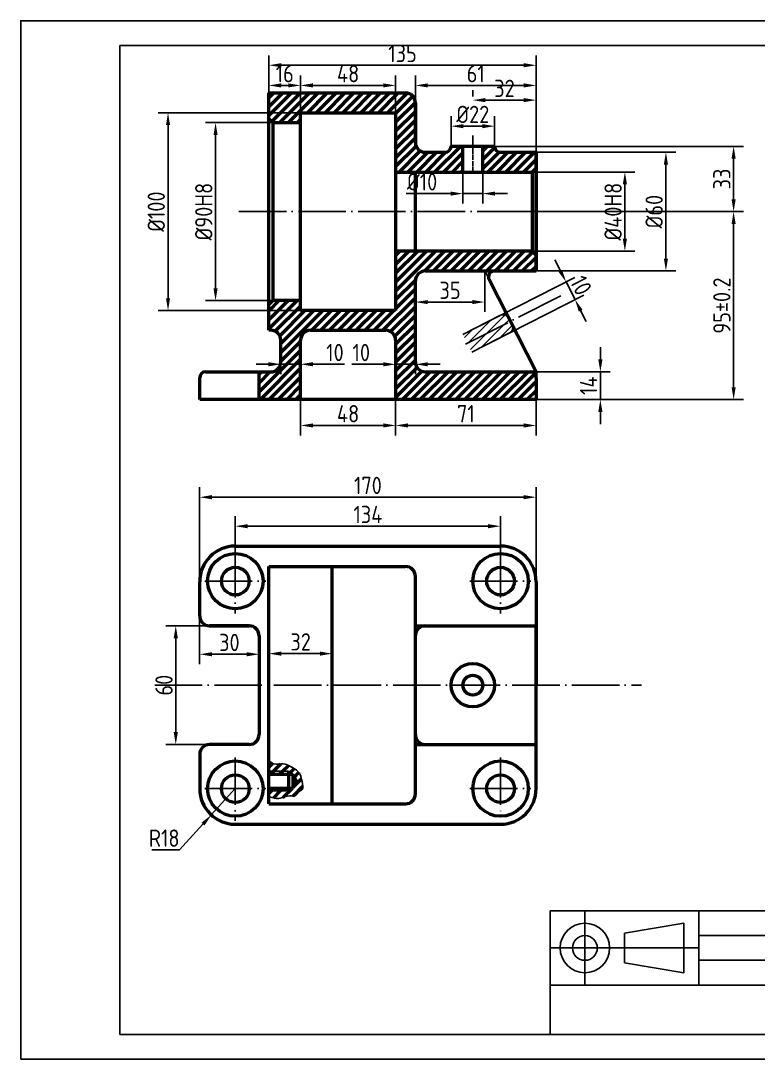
# Model space of a CAD drawing. Header units: millimetres. Extents: x 4130 to 4873, y 2611 to 3141.
# Drawn here: x 4130 to 4503, y 2611 to 3136 of the extents above; entities that cross this region are included whole.
import ezdxf

# ---------------------------------------------------------------- set-up
doc = ezdxf.new("R2010")
doc.units = ezdxf.units.MM
doc.linetypes.add('ACAD_ISO04W100', pattern=[30, 24, -3, 0, -3])
for name, color, linetype, lineweight in [('剖面线', 3, 'Continuous', 25), ('标注', 3, 'Continuous', 25), ('粗实线', 7, 'Continuous', 50), ('细实线', 3, 'Continuous', 25), ('细点画线', 1, 'ACAD_ISO04W100', 25)]:
    doc.layers.add(name, color=color, linetype=linetype, lineweight=lineweight)
doc.styles.add('CFST0', font='gbenor.shx', dxfattribs={"bigfont": 'gbcbig.shx'})
doc.dimstyles.new('新机械', dxfattribs={"dimscale": 2.5, "dimtxt": 3.5, "dimasz": 2.5, "dimexe": 2, "dimexo": 0, "dimtad": 1, "dimdsep": 46, "dimtxsty": 'CFST0', "dimcen": 2.5, "dimclrd": 256, "dimclre": 256, "dimclrt": 256, "dimadec": 0, "dimazin": 0, "dimtfac": 1, "dimtmove": 0, "dimatfit": 3, "dimfxl": 0, "dimlwd": -1, "dimlwe": -1, "dimarcsym": 0})
doc.dimstyles.new('新机械$4', dxfattribs={"dimscale": 2.5, "dimtxt": 3.5, "dimasz": 2.5, "dimexe": 2, "dimexo": 0, "dimtad": 1, "dimtoh": 1, "dimdsep": 46, "dimtxsty": 'CFST0', "dimcen": 2.5, "dimclrd": 256, "dimclre": 256, "dimclrt": 256, "dimadec": 0, "dimazin": 0, "dimtfac": 1, "dimtmove": 0, "dimatfit": 3, "dimfxl": 0, "dimlwd": -1, "dimlwe": -1, "dimarcsym": 0})
pattern_1 = [(45, (0, 70.3107), (-2.245064, 2.245064), [])]

# ---------------------------------------------------------------- blocks, each defined once
blk = doc.blocks.new('*D1')
at = {"layer": 'Defpoints', "color": 0, "transparency": 16777216}
for p in [(4353.5, 3059.53), (4363.5, 3059.53), (4363.5, 3048.64)]:
    blk.add_point(p, dxfattribs=at)
at = {"layer": '标注', "transparency": 16777216}
for p, q in [((4353.5, 3059.53), (4353.5, 3043.64)), ((4363.5, 3059.53), (4363.5, 3043.64)), ((4347.25, 3048.64), (4324.75, 3048.64)), ((4363.5, 3048.64), (4353.5, 3048.64)), ((4369.75, 3048.64), (4376, 3048.64))]:
    blk.add_line(p, q, dxfattribs=at)
for points in [[(4347.25, 3049.68), (4347.25, 3047.6), (4353.5, 3048.64)], [(4369.75, 3049.68), (4369.75, 3047.6), (4363.5, 3048.64)]]:
    blk.add_solid(points, dxfattribs=at)
at = {"layer": '标注', "transparency": 16777216, "insert": (4332.88, 3054.58), "char_height": 8.75, "attachment_point": 5, "style": 'CFST0'}
blk.add_mtext('%%C10', dxfattribs=at)
blk = doc.blocks.new('*D2')
at = {"layer": 'Defpoints', "color": 0, "transparency": 16777216}
for p in [(4369.5, 3082.74), (4347.5, 3072.53), (4369.5, 3072.53)]:
    blk.add_point(p, dxfattribs=at)
at = {"layer": '标注', "transparency": 16777216}
for p, q in [((4347.5, 3072.53), (4347.5, 3087.74)), ((4369.5, 3072.53), (4369.5, 3087.74)), ((4353.75, 3082.74), (4363.25, 3082.74))]:
    blk.add_line(p, q, dxfattribs=at)
for points in [[(4353.75, 3083.78), (4353.75, 3081.7), (4347.5, 3082.74)], [(4363.25, 3083.78), (4363.25, 3081.7), (4369.5, 3082.74)]]:
    blk.add_solid(points, dxfattribs=at)
at = {"layer": '标注', "transparency": 16777216, "insert": (4358.5, 3088.68), "char_height": 8.75, "attachment_point": 5, "style": 'CFST0'}
blk.add_mtext('%%C22', dxfattribs=at)
blk = doc.blocks.new('*D3')
at = {"layer": 'Defpoints', "color": 0, "transparency": 16777216}
for p in [(4358.5, 3095.91), (4358.5, 3069.53), (4390.5, 3069.53)]:
    blk.add_point(p, dxfattribs=at)
at = {"layer": '标注', "transparency": 16777216}
for p, q in [((4358.5, 3097.74), (4358.5, 3100.91)), ((4390.5, 3069.53), (4390.5, 3100.91)), ((4384.25, 3095.91), (4364.75, 3095.91)), ((4358.5, 3069.53), (4358.5, 3078.05))]:
    blk.add_line(p, q, dxfattribs=at)
for points in [[(4364.75, 3096.95), (4364.75, 3094.87), (4358.5, 3095.91)], [(4384.25, 3096.95), (4384.25, 3094.87), (4390.5, 3095.91)]]:
    blk.add_solid(points, dxfattribs=at)
at = {"layer": '标注', "transparency": 16777216, "insert": (4374.5, 3101.85), "char_height": 8.75, "attachment_point": 5, "style": 'CFST0'}
blk.add_mtext('32', dxfattribs=at)
blk = doc.blocks.new('*D4')
at = {"layer": 'Defpoints', "color": 0, "transparency": 16777216}
for p in [(4255.5, 3113.54), (4255.5, 3099.53), (4390.5, 3069.53)]:
    blk.add_point(p, dxfattribs=at)
at = {"layer": '标注', "transparency": 16777216}
for p, q in [((4255.5, 3099.53), (4255.5, 3118.54)), ((4390.5, 3069.53), (4390.5, 3118.54)), ((4384.25, 3113.54), (4261.75, 3113.54))]:
    blk.add_line(p, q, dxfattribs=at)
for points in [[(4261.75, 3114.58), (4261.75, 3112.5), (4255.5, 3113.54)], [(4384.25, 3114.58), (4384.25, 3112.5), (4390.5, 3113.54)]]:
    blk.add_solid(points, dxfattribs=at)
at = {"layer": '标注', "transparency": 16777216, "insert": (4323, 3119.48), "char_height": 8.75, "attachment_point": 5, "style": 'CFST0'}
blk.add_mtext('135', dxfattribs=at)
blk = doc.blocks.new('*D5')
at = {"layer": 'Defpoints', "color": 0, "transparency": 16777216}
for p in [(4329.5, 3103.34), (4329.5, 3074.53), (4390.5, 3069.53)]:
    blk.add_point(p, dxfattribs=at)
at = {"layer": '标注', "transparency": 16777216}
for p, q in [((4329.5, 3074.53), (4329.5, 3108.34)), ((4390.5, 3069.53), (4390.5, 3108.34)), ((4384.25, 3103.34), (4335.75, 3103.34))]:
    blk.add_line(p, q, dxfattribs=at)
for points in [[(4335.75, 3104.38), (4335.75, 3102.3), (4329.5, 3103.34)], [(4384.25, 3104.38), (4384.25, 3102.3), (4390.5, 3103.34)]]:
    blk.add_solid(points, dxfattribs=at)
at = {"layer": '标注', "transparency": 16777216, "insert": (4360, 3109.28), "char_height": 8.75, "attachment_point": 5, "style": 'CFST0'}
blk.add_mtext('61', dxfattribs=at)
blk = doc.blocks.new('*D6')
at = {"layer": 'Defpoints', "color": 0, "transparency": 16777216}
for p in [(4271.5, 3103.34), (4271.5, 3089.53), (4319.5, 3089.53)]:
    blk.add_point(p, dxfattribs=at)
at = {"layer": '标注', "transparency": 16777216}
for p, q in [((4271.5, 3089.53), (4271.5, 3108.34)), ((4319.5, 3089.53), (4319.5, 3108.34)), ((4313.25, 3103.34), (4277.75, 3103.34))]:
    blk.add_line(p, q, dxfattribs=at)
for points in [[(4277.75, 3104.38), (4277.75, 3102.3), (4271.5, 3103.34)], [(4313.25, 3104.38), (4313.25, 3102.3), (4319.5, 3103.34)]]:
    blk.add_solid(points, dxfattribs=at)
at = {"layer": '标注', "transparency": 16777216, "insert": (4295.5, 3109.28), "char_height": 8.75, "attachment_point": 5, "style": 'CFST0'}
blk.add_mtext('48', dxfattribs=at)
blk = doc.blocks.new('*D7')
at = {"layer": 'Defpoints', "color": 0, "transparency": 16777216}
for p in [(4255.5, 3103.34), (4255.5, 3089.53), (4271.5, 3089.53)]:
    blk.add_point(p, dxfattribs=at)
at = {"layer": '标注', "transparency": 16777216}
for p, q in [((4255.5, 3089.53), (4255.5, 3108.34)), ((4271.5, 3089.53), (4271.5, 3108.34)), ((4265.25, 3103.34), (4261.75, 3103.34))]:
    blk.add_line(p, q, dxfattribs=at)
for points in [[(4261.75, 3104.38), (4261.75, 3102.3), (4255.5, 3103.34)], [(4265.25, 3104.38), (4265.25, 3102.3), (4271.5, 3103.34)]]:
    blk.add_solid(points, dxfattribs=at)
at = {"layer": '标注', "transparency": 16777216, "insert": (4263.5, 3109.28), "char_height": 8.75, "attachment_point": 5, "style": 'CFST0'}
blk.add_mtext('16', dxfattribs=at)
blk = doc.blocks.new('*D8')
at = {"layer": 'Defpoints', "color": 0, "transparency": 16777216}
for p in [(4364.5, 3009.53), (4329.5, 3000.51), (4364.5, 2993.81)]:
    blk.add_point(p, dxfattribs=at)
at = {"layer": '标注', "transparency": 16777216}
for p, q in [((4364.5, 3009.53), (4364.5, 2988.81)), ((4329.5, 3000.51), (4329.5, 2988.81)), ((4335.75, 2993.81), (4358.25, 2993.81))]:
    blk.add_line(p, q, dxfattribs=at)
for points in [[(4335.75, 2994.85), (4335.75, 2992.77), (4329.5, 2993.81)], [(4358.25, 2994.85), (4358.25, 2992.77), (4364.5, 2993.81)]]:
    blk.add_solid(points, dxfattribs=at)
at = {"layer": '标注', "transparency": 16777216, "insert": (4347, 2999.75), "char_height": 8.75, "attachment_point": 5, "style": 'CFST0'}
blk.add_mtext('35', dxfattribs=at)
blk = doc.blocks.new('*D9')
at = {"layer": 'Defpoints', "color": 0, "transparency": 16777216}
for p in [(4271.5, 2944.53), (4319.5, 2944.53), (4319.5, 2931.43)]:
    blk.add_point(p, dxfattribs=at)
at = {"layer": '标注', "transparency": 16777216}
for p, q in [((4271.5, 2944.53), (4271.5, 2926.43)), ((4319.5, 2944.53), (4319.5, 2926.43)), ((4277.75, 2931.43), (4313.25, 2931.43))]:
    blk.add_line(p, q, dxfattribs=at)
for points in [[(4277.75, 2932.47), (4277.75, 2930.39), (4271.5, 2931.43)], [(4313.25, 2932.47), (4313.25, 2930.39), (4319.5, 2931.43)]]:
    blk.add_solid(points, dxfattribs=at)
at = {"layer": '标注', "transparency": 16777216, "insert": (4295.5, 2937.37), "char_height": 8.75, "attachment_point": 5, "style": 'CFST0'}
blk.add_mtext('48', dxfattribs=at)
blk = doc.blocks.new('*D10')
at = {"layer": 'Defpoints', "color": 0, "transparency": 16777216}
for p in [(4319.5, 2944.53), (4390.5, 2944.53), (4390.5, 2931.43)]:
    blk.add_point(p, dxfattribs=at)
at = {"layer": '标注', "transparency": 16777216}
for p, q in [((4319.5, 2944.53), (4319.5, 2926.43)), ((4390.5, 2944.53), (4390.5, 2926.43)), ((4325.75, 2931.43), (4384.25, 2931.43))]:
    blk.add_line(p, q, dxfattribs=at)
for points in [[(4325.75, 2932.47), (4325.75, 2930.39), (4319.5, 2931.43)], [(4384.25, 2932.47), (4384.25, 2930.39), (4390.5, 2931.43)]]:
    blk.add_solid(points, dxfattribs=at)
at = {"layer": '标注', "transparency": 16777216, "insert": (4355, 2937.37), "char_height": 8.75, "attachment_point": 5, "style": 'CFST0'}
blk.add_mtext('71', dxfattribs=at)
blk = doc.blocks.new('*D11')
at = {"layer": 'Defpoints', "color": 0, "transparency": 16777216}
for p in [(4390.5, 2895.16), (4220.5, 2843.79), (4390.5, 2843.79)]:
    blk.add_point(p, dxfattribs=at)
at = {"layer": '标注', "transparency": 16777216}
for p, q in [((4220.5, 2843.79), (4220.5, 2900.16)), ((4390.5, 2843.79), (4390.5, 2900.16)), ((4226.75, 2895.16), (4384.25, 2895.16))]:
    blk.add_line(p, q, dxfattribs=at)
for points in [[(4226.75, 2896.21), (4226.75, 2894.12), (4220.5, 2895.16)], [(4384.25, 2896.21), (4384.25, 2894.12), (4390.5, 2895.16)]]:
    blk.add_solid(points, dxfattribs=at)
at = {"layer": '标注', "transparency": 16777216, "insert": (4305.5, 2901.1), "char_height": 8.75, "attachment_point": 5, "style": 'CFST0'}
blk.add_mtext('170', dxfattribs=at)
blk = doc.blocks.new('*D12')
at = {"layer": 'Defpoints', "color": 0, "transparency": 16777216}
for p in [(4372.5, 2880.5), (4238.5, 2852.73), (4372.5, 2852.73)]:
    blk.add_point(p, dxfattribs=at)
at = {"layer": '标注', "transparency": 16777216}
for p, q in [((4238.5, 2852.73), (4238.5, 2885.5)), ((4372.5, 2852.73), (4372.5, 2885.5)), ((4244.75, 2880.5), (4366.25, 2880.5))]:
    blk.add_line(p, q, dxfattribs=at)
for points in [[(4244.75, 2881.54), (4244.75, 2879.45), (4238.5, 2880.5)], [(4366.25, 2881.54), (4366.25, 2879.45), (4372.5, 2880.5)]]:
    blk.add_solid(points, dxfattribs=at)
at = {"layer": '标注', "transparency": 16777216, "insert": (4305.5, 2886.43), "char_height": 8.75, "attachment_point": 5, "style": 'CFST0'}
blk.add_mtext('134', dxfattribs=at)
blk = doc.blocks.new('*D13')
at = {"layer": 'Defpoints', "color": 0, "transparency": 16777216}
for p in [(4287.5, 2816.07), (4255.5, 2800.13), (4287.5, 2800.13)]:
    blk.add_point(p, dxfattribs=at)
at = {"layer": '标注', "transparency": 16777216}
for p, q in [((4255.5, 2800.13), (4255.5, 2821.07)), ((4287.5, 2800.13), (4287.5, 2821.07)), ((4261.75, 2816.07), (4281.25, 2816.07))]:
    blk.add_line(p, q, dxfattribs=at)
for points in [[(4261.75, 2817.12), (4261.75, 2815.03), (4255.5, 2816.07)], [(4281.25, 2817.12), (4281.25, 2815.03), (4287.5, 2816.07)]]:
    blk.add_solid(points, dxfattribs=at)
at = {"layer": '标注', "transparency": 16777216, "insert": (4271.5, 2822.01), "char_height": 8.75, "attachment_point": 5, "style": 'CFST0'}
blk.add_mtext('32', dxfattribs=at)
blk = doc.blocks.new('*D14')
at = {"layer": 'Defpoints', "color": 0, "transparency": 16777216}
for p in [(4220.5, 2835.13), (4250.5, 2817.81), (4250.5, 2815.76)]:
    blk.add_point(p, dxfattribs=at)
at = {"layer": '标注', "transparency": 16777216}
for p, q in [((4220.5, 2835.13), (4220.5, 2810.76)), ((4226.75, 2815.76), (4244.25, 2815.76)), ((4250.5, 2817.81), (4250.5, 2810.76))]:
    blk.add_line(p, q, dxfattribs=at)
for points in [[(4226.75, 2816.81), (4226.75, 2814.72), (4220.5, 2815.76)], [(4244.25, 2816.81), (4244.25, 2814.72), (4250.5, 2815.76)]]:
    blk.add_solid(points, dxfattribs=at)
at = {"layer": '标注', "transparency": 16777216, "insert": (4235.5, 2821.7), "char_height": 8.75, "attachment_point": 5, "style": 'CFST0'}
blk.add_mtext('30', dxfattribs=at)
blk = doc.blocks.new('*D15')
at = {"layer": 'Defpoints', "color": 0, "transparency": 16777216}
for p in [(4387.5, 2958.53), (4379.42, 2944.53), (4422.95, 2944.53)]:
    blk.add_point(p, dxfattribs=at)
at = {"layer": '标注', "transparency": 16777216}
for p, q in [((4422.95, 2964.78), (4422.95, 2971.03)), ((4387.5, 2958.53), (4427.95, 2958.53)), ((4422.95, 2958.53), (4422.95, 2944.53)), ((4379.42, 2944.53), (4427.95, 2944.53)), ((4422.95, 2938.28), (4422.95, 2932.03))]:
    blk.add_line(p, q, dxfattribs=at)
for points in [[(4421.91, 2964.78), (4424, 2964.78), (4422.95, 2958.53)], [(4421.91, 2938.28), (4424, 2938.28), (4422.95, 2944.53)]]:
    blk.add_solid(points, dxfattribs=at)
at = {"layer": '标注', "transparency": 16777216, "insert": (4417.02, 2951.53), "char_height": 8.75, "attachment_point": 5, "rotation": 90, "style": 'CFST0'}
blk.add_mtext('14', dxfattribs=at)
blk = doc.blocks.new('*D16')
at = {"layer": 'Defpoints', "color": 0, "transparency": 16777216}
for p in [(4235.5, 2830.13), (4208.43, 2770.13), (4235.5, 2770.13)]:
    blk.add_point(p, dxfattribs=at)
at = {"layer": '标注', "transparency": 16777216}
for p, q in [((4235.5, 2830.13), (4203.43, 2830.13)), ((4208.43, 2823.88), (4208.43, 2776.38)), ((4235.5, 2770.13), (4203.43, 2770.13))]:
    blk.add_line(p, q, dxfattribs=at)
for points in [[(4207.39, 2823.88), (4209.48, 2823.88), (4208.43, 2830.13)], [(4207.39, 2776.38), (4209.48, 2776.38), (4208.43, 2770.13)]]:
    blk.add_solid(points, dxfattribs=at)
at = {"layer": '标注', "transparency": 16777216, "insert": (4202.5, 2800.13), "char_height": 8.75, "attachment_point": 5, "rotation": 90, "style": 'CFST0'}
blk.add_mtext('60', dxfattribs=at)
blk = doc.blocks.new('*D17')
at = {"layer": 'Defpoints', "color": 0, "transparency": 16777216}
for p in [(4319.5, 3089.53), (4204.52, 2989.53), (4319.5, 2989.53)]:
    blk.add_point(p, dxfattribs=at)
at = {"layer": '标注', "transparency": 16777216}
for p, q in [((4319.5, 3089.53), (4199.52, 3089.53)), ((4204.52, 3083.28), (4204.52, 2995.78)), ((4319.5, 2989.53), (4199.52, 2989.53))]:
    blk.add_line(p, q, dxfattribs=at)
for points in [[(4203.48, 3083.28), (4205.56, 3083.28), (4204.52, 3089.53)], [(4203.48, 2995.78), (4205.56, 2995.78), (4204.52, 2989.53)]]:
    blk.add_solid(points, dxfattribs=at)
at = {"layer": '标注', "transparency": 16777216, "insert": (4198.58, 3039.53), "char_height": 8.75, "attachment_point": 5, "rotation": 90, "style": 'CFST0'}
blk.add_mtext('%%C100', dxfattribs=at)
blk = doc.blocks.new('*D18')
at = {"layer": 'Defpoints', "color": 0, "transparency": 16777216}
for p in [(4261.5, 2963.53), (4271.5, 2963.53), (4271.5, 2962.37)]:
    blk.add_point(p, dxfattribs=at)
at = {"layer": '标注', "transparency": 16777216}
for p, q in [((4255.25, 2962.37), (4249, 2962.37)), ((4261.5, 2963.53), (4261.5, 2957.37)), ((4261.5, 2962.37), (4271.5, 2962.37)), ((4271.5, 2963.53), (4271.5, 2957.37)), ((4277.75, 2962.37), (4293.7, 2962.37))]:
    blk.add_line(p, q, dxfattribs=at)
for points in [[(4255.25, 2963.42), (4255.25, 2961.33), (4261.5, 2962.37)], [(4277.75, 2963.42), (4277.75, 2961.33), (4271.5, 2962.37)]]:
    blk.add_solid(points, dxfattribs=at)
at = {"layer": '标注', "transparency": 16777216, "insert": (4288.85, 2968.31), "char_height": 8.75, "attachment_point": 5, "style": 'CFST0'}
blk.add_mtext('10', dxfattribs=at)
blk = doc.blocks.new('*D19')
at = {"layer": 'Defpoints', "color": 0, "transparency": 16777216}
for p in [(4319.5, 2963.53), (4319.5, 2962.34), (4329.5, 2963.53)]:
    blk.add_point(p, dxfattribs=at)
at = {"layer": '标注', "transparency": 16777216}
for p, q in [((4313.25, 2962.34), (4297.31, 2962.34)), ((4319.5, 2963.53), (4319.5, 2957.34)), ((4329.5, 2962.34), (4319.5, 2962.34)), ((4329.5, 2963.53), (4329.5, 2957.34)), ((4335.75, 2962.34), (4342, 2962.34))]:
    blk.add_line(p, q, dxfattribs=at)
for points in [[(4313.25, 2963.38), (4313.25, 2961.3), (4319.5, 2962.34)], [(4335.75, 2963.38), (4335.75, 2961.3), (4329.5, 2962.34)]]:
    blk.add_solid(points, dxfattribs=at)
at = {"layer": '标注', "transparency": 16777216, "insert": (4302.16, 2968.28), "char_height": 8.75, "attachment_point": 5, "style": 'CFST0'}
blk.add_mtext('10', dxfattribs=at)
blk = doc.blocks.new('*D20')
at = {"layer": 'Defpoints', "color": 0, "transparency": 16777216}
for p in [(4257.5, 3084.53), (4228.52, 2994.53), (4257.5, 2994.53)]:
    blk.add_point(p, dxfattribs=at)
at = {"layer": '标注', "transparency": 16777216}
for p, q in [((4257.5, 3084.53), (4223.52, 3084.53)), ((4228.52, 3078.28), (4228.52, 3000.78)), ((4257.5, 2994.53), (4223.52, 2994.53))]:
    blk.add_line(p, q, dxfattribs=at)
for points in [[(4227.48, 3078.28), (4229.56, 3078.28), (4228.52, 3084.53)], [(4227.48, 3000.78), (4229.56, 3000.78), (4228.52, 2994.53)]]:
    blk.add_solid(points, dxfattribs=at)
at = {"layer": '标注', "transparency": 16777216, "insert": (4222.58, 3039.53), "char_height": 8.75, "attachment_point": 5, "rotation": 90, "style": 'CFST0'}
blk.add_mtext('%%C90H8', dxfattribs=at)
blk = doc.blocks.new('*D21')
at = {"layer": 'Defpoints', "color": 0, "transparency": 16777216}
for p in [(4388.5, 3059.53), (4388.5, 3019.53), (4435.33, 3019.53)]:
    blk.add_point(p, dxfattribs=at)
at = {"layer": '标注', "transparency": 16777216}
for p, q in [((4388.5, 3059.53), (4440.33, 3059.53)), ((4435.33, 3053.28), (4435.33, 3025.78)), ((4388.5, 3019.53), (4440.33, 3019.53))]:
    blk.add_line(p, q, dxfattribs=at)
for points in [[(4434.29, 3053.28), (4436.37, 3053.28), (4435.33, 3059.53)], [(4434.29, 3025.78), (4436.37, 3025.78), (4435.33, 3019.53)]]:
    blk.add_solid(points, dxfattribs=at)
at = {"layer": '标注', "transparency": 16777216, "insert": (4429.39, 3039.53), "char_height": 8.75, "attachment_point": 5, "rotation": 90, "style": 'CFST0'}
blk.add_mtext('%%C40H8', dxfattribs=at)
blk = doc.blocks.new('*D22')
at = {"layer": 'Defpoints', "color": 0, "transparency": 16777216}
for p in [(4377.7, 3069.53), (4456.06, 3069.53), (4362.5, 3009.53)]:
    blk.add_point(p, dxfattribs=at)
at = {"layer": '标注', "transparency": 16777216}
for p, q in [((4377.7, 3069.53), (4461.06, 3069.53)), ((4456.06, 3015.78), (4456.06, 3063.28)), ((4362.5, 3009.53), (4461.06, 3009.53))]:
    blk.add_line(p, q, dxfattribs=at)
for points in [[(4455.02, 3063.28), (4457.1, 3063.28), (4456.06, 3069.53)], [(4455.02, 3015.78), (4457.1, 3015.78), (4456.06, 3009.53)]]:
    blk.add_solid(points, dxfattribs=at)
at = {"layer": '标注', "transparency": 16777216, "insert": (4450.12, 3039.53), "char_height": 8.75, "attachment_point": 5, "rotation": 90, "style": 'CFST0'}
blk.add_mtext('%%C60', dxfattribs=at)
blk = doc.blocks.new('*D23')
at = {"layer": 'Defpoints', "color": 0, "transparency": 16777216}
for p in [(4363.5, 3072.53), (4363.5, 3039.53), (4490.27, 3039.53)]:
    blk.add_point(p, dxfattribs=at)
at = {"layer": '标注', "transparency": 16777216}
for p, q in [((4363.5, 3072.53), (4495.27, 3072.53)), ((4490.27, 3066.28), (4490.27, 3045.78)), ((4363.5, 3039.53), (4441.06, 3039.53)), ((4460.75, 3039.53), (4495.27, 3039.53))]:
    blk.add_line(p, q, dxfattribs=at)
for points in [[(4489.23, 3066.28), (4491.31, 3066.28), (4490.27, 3072.53)], [(4489.23, 3045.78), (4491.31, 3045.78), (4490.27, 3039.53)]]:
    blk.add_solid(points, dxfattribs=at)
at = {"layer": '标注', "transparency": 16777216, "insert": (4484.33, 3056.03), "char_height": 8.75, "attachment_point": 5, "rotation": 90, "style": 'CFST0'}
blk.add_mtext('33', dxfattribs=at)
blk = doc.blocks.new('*D24')
at = {"layer": 'Defpoints', "color": 0, "transparency": 16777216}
for p in [(4363.5, 3039.53), (4390.5, 2944.53), (4490.27, 2944.53)]:
    blk.add_point(p, dxfattribs=at)
at = {"layer": '标注', "transparency": 16777216}
for p, q in [((4363.5, 3039.53), (4495.27, 3039.53)), ((4490.27, 3033.28), (4490.27, 2950.78)), ((4390.5, 2944.53), (4495.27, 2944.53))]:
    blk.add_line(p, q, dxfattribs=at)
for points in [[(4489.23, 3033.28), (4491.31, 3033.28), (4490.27, 3039.53)], [(4489.23, 2950.78), (4491.31, 2950.78), (4490.27, 2944.53)]]:
    blk.add_solid(points, dxfattribs=at)
at = {"layer": '标注', "transparency": 16777216, "insert": (4484.33, 2992.03), "char_height": 8.75, "attachment_point": 5, "rotation": 90, "style": 'CFST0'}
blk.add_mtext('95%%P0.2', dxfattribs=at)
blk = doc.blocks.new('*D27')
at = {"layer": 'Defpoints', "color": 0, "transparency": 16777216}
for p in [(4410.14, 2995.05), (4363.04, 2982.27), (4367.58, 2973.36)]:
    blk.add_point(p, dxfattribs=at)
at = {"layer": '标注', "transparency": 16777216}
for p, q in [((4402.76, 3009.53), (4399.92, 3015.1)), ((4363.04, 2982.27), (4410.05, 3006.23)), ((4405.6, 3003.96), (4410.14, 2995.05)), ((4367.58, 2973.36), (4414.59, 2997.32)), ((4412.98, 2989.49), (4415.82, 2983.92))]:
    blk.add_line(p, q, dxfattribs=at)
for points in [[(4403.69, 3010), (4401.83, 3009.06), (4405.6, 3003.96)], [(4413.91, 2989.96), (4412.05, 2989.01), (4410.14, 2995.05)]]:
    blk.add_solid(points, dxfattribs=at)
at = {"layer": '标注', "transparency": 16777216, "insert": (4413.16, 3002.21), "char_height": 8.75, "attachment_point": 5, "rotation": 297.0127, "style": 'CFST0'}
blk.add_mtext('10', dxfattribs=at)
blk = doc.blocks.new('*D29')
at = {"layer": 'Defpoints', "color": 0, "transparency": 16777216}
for p in [(4238.5, 2747.82), (4226.39, 2734.51)]:
    blk.add_point(p, dxfattribs=at)
at = {"layer": '标注', "transparency": 16777216}
for p, q in [((4238.5, 2747.82), (4226.39, 2734.51)), ((4210.33, 2716.86), (4222.18, 2729.89)), ((4196.37, 2716.86), (4210.33, 2716.86))]:
    blk.add_line(p, q, dxfattribs=at)
blk.add_solid([(4221.41, 2730.59), (4222.95, 2729.19), (4226.39, 2734.51)], dxfattribs=at)
at = {"layer": '标注', "transparency": 16777216, "insert": (4202.57, 2722.8), "char_height": 8.75, "attachment_point": 5, "style": 'CFST0'}
blk.add_mtext('R18', dxfattribs=at)

msp = doc.modelspace()

# ---------------------------------------------------------------- hatches: boundary and pattern name
at = {"layer": '剖面线', "lineweight": 50}
h = msp.add_hatch(dxfattribs=at)
h.set_pattern_fill('LINE', color=256, angle=45)
h.paths.add_polyline_path([(4255.504, 3099.528), (4255.504, 3086.528), (4257.504, 3084.528), (4271.504, 3084.528), (4271.504, 3089.528), (4319.504, 3089.528), (4319.504, 3059.528), (4353.504, 3059.528), (4353.504, 3072.528), (4347.504, 3072.528, -0.4142136), (4344.504, 3069.528), (4334.504, 3069.528, -0.4142136), (4329.504, 3074.528), (4329.504, 3094.528, 0.4142136), (4324.504, 3099.528)])
h = msp.add_hatch(dxfattribs=at)
h.set_pattern_fill('LINE', color=256, angle=45)
h.paths.add_polyline_path([(4390.504, 3069.528), (4372.504, 3069.528, -0.4142136), (4369.504, 3072.528), (4363.504, 3072.528), (4363.504, 3059.528), (4388.504, 3059.528), (4390.504, 3061.528)])
h = msp.add_hatch(dxfattribs=at)
h.set_pattern_fill('LINE', color=256, angle=45)
h.paths.add_polyline_path([(4390.504, 3017.528), (4388.504, 3019.528), (4319.504, 3019.528), (4319.504, 2989.528), (4271.504, 2989.528), (4271.504, 2994.528), (4257.504, 2994.528), (4255.504, 2992.528), (4255.504, 2979.528), (4256.504, 2979.528, -0.4142136), (4261.504, 2974.528), (4261.504, 2963.528, -0.4142136), (4256.504, 2958.528), (4255.504, 2958.528), (4250.504, 2958.528), (4250.504, 2944.528), (4271.504, 2944.528), (4271.504, 2974.528, -0.4142136), (4276.504, 2979.528), (4314.504, 2979.528, -0.4142136), (4319.504, 2974.528), (4319.504, 2944.528), (4390.504, 2944.528), (4390.504, 2955.528, 0.4142136), (4387.504, 2958.528), (4334.504, 2958.528, -0.4142136), (4329.504, 2963.528), (4329.504, 3004.528, -0.4142136), (4334.504, 3009.528), (4390.504, 3009.528)])
at = {"layer": '剖面线'}
h = msp.add_hatch(dxfattribs=at)
h.set_pattern_fill('LINE', color=256, angle=45)
h.paths.add_polyline_path([(4377.504, 2984.028), (4376.589, 2985.822, 0.4129152), (4372.56, 2987.12), (4353.515, 2977.411), (4355.786, 2972.956)])
h = msp.add_hatch(dxfattribs=at)
h.set_pattern_fill('LINE', color=256, angle=45)
h.paths.add_polyline_path([(4377.102, 2978.211, 0.4156278), (4378.406, 2982.26), (4377.504, 2984.028), (4355.786, 2972.956), (4358.057, 2968.502)])
at = {"layer": '剖面线', "lineweight": 50}
h = msp.add_hatch(dxfattribs=at)
h.set_pattern_fill('LINE', color=256, angle=45)
h.set_pattern_definition(pattern_1)
edge = h.paths.add_edge_path()
edge.add_line((4265.442, 2756.633), (4265.442, 2755.133))
edge.add_line((4265.442, 2755.133), (4267.504, 2755.133))
edge.add_line((4267.504, 2755.133), (4269.525, 2751.633))
edge.add_line((4269.525, 2751.633), (4267.504, 2748.133))
edge.add_line((4267.504, 2748.133), (4265.442, 2748.133))
edge.add_line((4265.442, 2748.133), (4265.442, 2746.633))
edge.add_line((4265.442, 2746.633), (4255.504, 2746.633))
edge.add_line((4255.504, 2746.633), (4255.504, 2743.723))
edge.add_spline(control_points=[(4255.504, 2743.723), (4256.45, 2743.423), (4258.276, 2742.845), (4261.977, 2742.755), (4265.027, 2744.702), (4269.137, 2743.54), (4270.139, 2746.528), (4273.331, 2747.45), (4272.054, 2751.47), (4271.609, 2755.873), (4267.17, 2758.74), (4262.68, 2760.903), (4258.434, 2759.672), (4256.352, 2761.24), (4255.504, 2761.879)], knot_values=[0, 0, 0, 0, 2.9755344, 5.7394309, 10.7908476, 13.3244077, 16.6231247, 18.1937892, 22.2066668, 25.9485386, 31.993424, 36.3287911, 40.7728103, 43.8274385, 43.8274385, 43.8274385, 43.8274385], degree=3, periodic=0)
edge.add_line((4255.504, 2761.879), (4255.504, 2756.633))
edge.add_line((4255.504, 2756.633), (4265.442, 2756.633))
h = msp.add_hatch(dxfattribs=at)
h.set_pattern_fill('LINE', color=256, angle=45)
h.set_pattern_definition(pattern_1)
h.paths.add_polyline_path([(4265.442, 2756.633), (4255.504, 2756.633), (4255.504, 2755.133), (4265.442, 2755.133)], flags=17)
h = msp.add_hatch(dxfattribs=at)
h.set_pattern_fill('LINE', color=256, angle=45)
h.set_pattern_definition(pattern_1)
h.paths.add_polyline_path([(4265.442, 2748.133), (4255.504, 2748.133), (4255.504, 2746.633), (4265.442, 2746.633)], flags=17)

# ---------------------------------------------------------------- linework, layer by layer
for p, q in [((4860.126, 3123.523), (4180.126, 3123.523)), ((4180.126, 3123.523), (4180.126, 2623.523)), ((4860.126, 2686.023), (4397.626, 2686.023)), ((4397.626, 2686.023), (4397.626, 2623.523)), ((4415.126, 2686.023), (4415.126, 2648.523)), ((4472.626, 2686.023), (4472.626, 2648.523)), ((4435.126, 2674.773), (4465.126, 2679.773)), ((4465.126, 2667.273), (4465.126, 2679.773)), ((4435.126, 2667.273), (4435.126, 2674.773)), ((4472.626, 2673.523), (4732.626, 2673.523)), ((4472.626, 2667.273), (4397.626, 2667.273)), ((4435.126, 2667.273), (4435.126, 2659.773)), ((4465.126, 2667.273), (4465.126, 2654.773)), ((4435.126, 2659.773), (4465.126, 2654.773)), ((4472.626, 2661.023), (4732.626, 2661.023)), ((4860.126, 2648.523), (4397.626, 2648.523)), ((4860.126, 2623.523), (4180.126, 2623.523))]:
    msp.add_line(p, q)
msp.add_lwpolyline([(4130.126, 2611.023), (4872.626, 2611.023), (4872.626, 3136.023), (4130.126, 3136.023)], close=True)
for radius in [12.5, 6.25]:
    msp.add_circle((4415.126, 2667.273), radius)
at = {"layer": '粗实线'}
for p, q in [((4255.504, 2979.528), (4255.504, 3099.528)), ((4255.504, 3099.528), (4324.504, 3099.528)), ((4255.504, 2979.528), (4255.504, 3099.528)), ((4329.504, 3094.528), (4329.504, 3074.528)), ((4329.504, 3074.528), (4329.504, 3094.528)), ((4271.504, 3089.528), (4319.504, 3089.528)), ((4271.504, 2989.528), (4271.504, 3089.528)), ((4319.504, 3089.528), (4319.504, 2989.528)), ((4257.504, 3084.528), (4255.504, 3086.528)), ((4257.504, 3084.528), (4271.504, 3084.528)), ((4257.504, 3084.528), (4257.504, 2994.528)), ((4369.504, 3072.528), (4347.504, 3072.528)), ((4347.504, 3072.528), (4347.504, 3072.528)), ((4353.504, 3059.528), (4353.504, 3072.528)), ((4363.504, 3059.528), (4363.504, 3072.528)), ((4369.504, 3072.528), (4369.504, 3072.528)), ((4334.504, 3069.528), (4344.504, 3069.528)), ((4372.504, 3069.528), (4390.504, 3069.528)), ((4390.504, 3069.528), (4390.504, 3009.528)), ((4390.504, 3009.528), (4390.504, 3069.528)), ((4388.504, 3059.528), (4390.504, 3061.528)), ((4319.504, 3059.528), (4388.504, 3059.528)), ((4329.504, 3019.528), (4329.504, 3059.528)), ((4388.504, 3059.528), (4388.504, 3019.528)), ((4388.504, 3019.528), (4319.504, 3019.528)), ((4388.504, 3019.528), (4390.504, 3017.528)), ((4334.504, 3009.528), (4390.504, 3009.528)), ((4329.504, 2979.528), (4329.504, 3004.528)), ((4329.504, 2963.528), (4329.504, 3004.528)), ((4257.504, 2994.528), (4255.504, 2992.528)), ((4271.504, 2994.528), (4257.504, 2994.528)), ((4319.504, 2989.528), (4271.504, 2989.528)), ((4276.504, 2979.528), (4314.504, 2979.528)), ((4271.504, 2944.528), (4271.504, 2974.528)), ((4319.504, 2974.528), (4319.504, 2944.528)), ((4223.504, 2958.528), (4255.504, 2958.528)), ((4250.504, 2944.528), (4250.504, 2958.528)), ((4334.504, 2958.528), (4387.504, 2958.528)), ((4220.504, 2944.528), (4220.504, 2955.528)), ((4390.504, 2955.528), (4390.504, 2944.528)), ((4390.504, 2944.528), (4220.504, 2944.528)), ((4238.504, 2870.444), (4372.504, 2870.444)), ((4255.504, 2740.133), (4255.504, 2860.133)), ((4255.504, 2860.133), (4324.504, 2860.133)), ((4287.504, 2740.133), (4287.504, 2860.133)), ((4220.504, 2835.133), (4220.504, 2852.444)), ((4329.504, 2745.133), (4329.504, 2855.133)), ((4390.504, 2852.444), (4390.504, 2800.133)), ((4225.504, 2830.133), (4245.504, 2830.133)), ((4245.504, 2830.133), (4225.504, 2830.133)), ((4329.504, 2830.133), (4390.504, 2830.133)), ((4390.504, 2770.133), (4390.504, 2830.133)), ((4250.504, 2825.133), (4250.504, 2775.133)), ((4390.504, 2747.823), (4390.504, 2800.133)), ((4245.504, 2770.133), (4225.504, 2770.133)), ((4329.504, 2770.133), (4390.504, 2770.133)), ((4220.504, 2765.133), (4220.504, 2747.823)), ((4265.442, 2756.633), (4265.442, 2746.633)), ((4255.504, 2755.133), (4267.504, 2755.133)), ((4267.504, 2755.133), (4267.504, 2748.133)), ((4269.525, 2751.633), (4267.504, 2755.133)), ((4267.504, 2748.133), (4269.525, 2751.633)), ((4255.504, 2748.133), (4267.504, 2748.133)), ((4255.504, 2740.133), (4324.504, 2740.133)), ((4238.504, 2729.823), (4372.504, 2729.823))]:
    msp.add_line(p, q, dxfattribs=at)
at = {"layer": '粗实线', "lineweight": 50}
for p in [(4366.728, 3005.166), (4387.504, 2958.528), (4390.504, 2955.528)]:
    msp.add_line(p, (4390.504, 2958.528), dxfattribs=at)
at = {"layer": '粗实线'}
msp.add_lwpolyline([(4255.504, 2958.528), (4256.504, 2958.528, 0.4142136), (4261.504, 2963.528), (4261.504, 2974.528, 0.4142136), (4256.504, 2979.528), (4255.504, 2979.528)], format="xyb", dxfattribs=at)
for centre, radius in [((4238.504, 2852.727), 14), ((4372.504, 2852.727), 14), ((4238.504, 2852.727), 7), ((4372.504, 2852.727), 7), ((4358.504, 2800.133), 11), ((4358.504, 2800.133), 5), ((4238.504, 2747.823), 14), ((4372.504, 2747.823), 14), ((4238.504, 2747.823), 7), ((4372.504, 2747.823), 7)]:
    msp.add_circle(centre, radius, dxfattribs=at)
for centre, radius, start, end in [((4324.504, 3094.528), 5, 0, 90), ((4334.504, 3074.528), 5, 180, 270), ((4344.504, 3072.528), 3, 270, 0), ((4372.504, 3072.528), 3, 180, 270), ((4334.504, 3004.528), 5, 90, 180), ((4369.401, 3006.528), 3, 90, 207.01267), ((4276.504, 2974.528), 5, 90, 180), ((4314.504, 2974.528), 5, 0, 90), ((4334.504, 2963.528), 5, 180, 270), ((4223.504, 2955.528), 3, 90, 180), ((4387.504, 2955.528), 3, 0, 90), ((4238.504, 2852.444), 18, 90, 180), ((4372.504, 2852.444), 18, 0, 90), ((4324.504, 2855.133), 5, 0, 90), ((4225.504, 2835.133), 5, 180, 270), ((4245.504, 2825.133), 5, 0, 90), ((4334.504, 2825.133), 5, 90, 180), ((4245.504, 2775.133), 5, 270, 0), ((4334.504, 2775.133), 5, 180, 270), ((4225.504, 2765.133), 5, 90, 180), ((4238.504, 2747.823), 18, 180, 270), ((4372.504, 2747.823), 18, 270, 0), ((4324.504, 2745.133), 5, 270, 0)]:
    msp.add_arc(centre, radius, start, end, dxfattribs=at)
at = {"layer": '细实线', "lineweight": 25}
for p, q in [((4364.504, 3009.528), (4366.728, 3005.166)), ((4372.56, 2987.12), (4353.515, 2977.411)), ((4377.102, 2978.211), (4358.057, 2968.502))]:
    msp.add_line(p, q, dxfattribs=at)
at = {"layer": '细实线'}
for p, q in [((4255.442, 2756.633), (4265.442, 2756.633)), ((4255.442, 2746.633), (4265.442, 2746.633))]:
    msp.add_line(p, q, dxfattribs=at)
at = {"layer": '细实线', "lineweight": 25}
for centre, start, end in [((4373.923, 2984.448), 27.01267, 117.01267), ((4375.739, 2980.884), 297.01267, 27.01267)]:
    msp.add_arc(centre, 3, start, end, dxfattribs=at)
at = {"layer": '细实线'}
msp.add_spline([(4255.504, 2761.879), (4258.149, 2760.352), (4262.593, 2760.352), (4266.673, 2758.886), (4271.28, 2754.972), (4272.234, 2751.354), (4272.234, 2747.341), (4270.874, 2746.556), (4268.582, 2744.183), (4266.048, 2744.183), (4261.145, 2742.966), (4258.382, 2742.966), (4255.504, 2743.723)], degree=3, dxfattribs=at)
at = {"layer": '细点画线', "ltscale": 0.1}
msp.add_line((4358.504, 3059.528), (4358.504, 3076.801), dxfattribs=at)
at = {"layer": '细点画线'}
for p, q in [((4240.314, 3039.528), (4419.205, 3039.528)), ((4238.504, 2868.521), (4238.504, 2836.367)), ((4372.504, 2868.521), (4372.504, 2836.367)), ((4223.046, 2852.727), (4253.877, 2852.727)), ((4357.046, 2852.727), (4387.877, 2852.727)), ((4197.83, 2800.133), (4443.74, 2800.133)), ((4238.504, 2763.616), (4238.504, 2731.463)), ((4372.504, 2763.616), (4372.504, 2733.823)), ((4223.046, 2747.823), (4253.877, 2747.823)), ((4357.046, 2747.823), (4387.877, 2747.823))]:
    msp.add_line(p, q, dxfattribs=at)
at = {"layer": '细点画线', "lineweight": 25}
msp.add_line((4403.004, 2997.028), (4352.004, 2971.028), dxfattribs=at)

# ---------------------------------------------------------------- dimensions: what is measured, and where the dimension line sits
at = {"layer": '标注'}
for base, p1, p2, picture, middle in [((4255.504, 3113.543), (4390.504, 3069.528), (4255.504, 3099.528), '*D4', (4323.004, 3119.48)), ((4329.504, 3103.338), (4390.504, 3069.528), (4329.504, 3074.528), '*D5', (4360.004, 3109.275)), ((4364.504, 2993.812), (4329.504, 3000.507), (4364.504, 3009.528), '*D8', (4347.004, 2999.749)), ((4319.504, 2931.428), (4271.504, 2944.528), (4319.504, 2944.528), '*D9', (4295.504, 2937.366)), ((4390.504, 2895.164), (4220.504, 2843.789), (4390.504, 2843.789), '*D11', (4305.504, 2901.101)), ((4372.504, 2880.495), (4238.504, 2852.727), (4372.504, 2852.727), '*D12', (4305.504, 2886.433)), ((4250.504, 2815.765), (4220.504, 2835.133), (4250.504, 2817.813), '*D14', (4235.504, 2821.702)), ((4287.504, 2816.074), (4255.504, 2800.133), (4287.504, 2800.133), '*D13', (4271.504, 2822.011))]:
    dim = msp.add_linear_dim(base=base, p1=p1, p2=p2, dimstyle='新机械', dxfattribs=at)
    dim.commit()
    dim.dimension.update_dxf_attribs({"geometry": picture, "text_midpoint": middle})
for base, p1, p2, picture, middle in [((4255.504, 3103.338), (4271.504, 3089.528), (4255.504, 3089.528), '*D7', (4263.504, 3109.275)), ((4271.504, 3103.338), (4319.504, 3089.528), (4271.504, 3089.528), '*D6', (4295.504, 3109.275)), ((4390.504, 2931.428), (4319.504, 2944.528), (4390.504, 2944.528), '*D10', (4355.004, 2937.366))]:
    dim = msp.add_linear_dim(base=base, p1=p1, p2=p2, dimstyle='新机械', override={"dimtmove": 1}, dxfattribs=at)
    dim.commit()
    dim.dimension.update_dxf_attribs({"geometry": picture, "text_midpoint": middle})
for base, p1, p2, picture, middle in [((4358.504, 3095.912), (4390.504, 3069.528), (4358.504, 3069.528), '*D3', (4374.504, 3095.912)), ((4271.504, 2962.375), (4261.504, 2963.528), (4271.504, 2963.528), '*D18', (4288.85, 2962.375)), ((4319.504, 2962.341), (4329.504, 2963.528), (4319.504, 2963.528), '*D19', (4302.157, 2962.341))]:
    dim = msp.add_linear_dim(base=base, p1=p1, p2=p2, dimstyle='新机械', dxfattribs=at)
    dim.commit()
    dim.dimension.update_dxf_attribs({"geometry": picture, "text_midpoint": middle, "dimtype": 160})
for base, p1, p2, picture, middle in [((4369.504, 3082.739), (4347.504, 3072.528), (4369.504, 3072.528), '*D2', (4358.504, 3082.739)), ((4363.504, 3048.641), (4353.504, 3059.528), (4363.504, 3059.528), '*D1', (4332.876, 3048.641))]:
    dim = msp.add_linear_dim(base=base, p1=p1, p2=p2, text='%%C<>', dimstyle='新机械', dxfattribs=at)
    dim.commit()
    dim.dimension.update_dxf_attribs({"geometry": picture, "text_midpoint": middle, "dimtype": 160})
for base, p1, p2, text, picture, middle in [((4204.521, 2989.528), (4319.504, 3089.528), (4319.504, 2989.528), '%%C<>', '*D17', (4198.584, 3039.528)), ((4228.521, 2994.528), (4257.504, 3084.528), (4257.504, 2994.528), '%%C<>H8', '*D20', (4222.583, 3039.528)), ((4456.059, 3069.528), (4362.504, 3009.528), (4377.7, 3069.528), '%%C<>', '*D22', (4450.121, 3039.528)), ((4435.331, 3019.528), (4388.504, 3059.528), (4388.504, 3019.528), '%%C<>H8', '*D21', (4429.394, 3039.528))]:
    dim = msp.add_linear_dim(base=base, p1=p1, p2=p2, angle=90, text=text, dimstyle='新机械', dxfattribs=at)
    dim.commit()
    dim.dimension.update_dxf_attribs({"geometry": picture, "text_midpoint": middle})
for base, p1, p2, picture, middle in [((4490.269, 3039.528), (4363.504, 3072.528), (4363.504, 3039.528), '*D23', (4484.331, 3056.028)), ((4422.955, 2944.528), (4387.504, 2958.528), (4379.421, 2944.528), '*D15', (4417.017, 2951.528)), ((4208.434, 2770.133), (4235.504, 2830.133), (4235.504, 2770.133), '*D16', (4202.497, 2800.133))]:
    dim = msp.add_linear_dim(base=base, p1=p1, p2=p2, angle=90, dimstyle='新机械', dxfattribs=at)
    dim.commit()
    dim.dimension.update_dxf_attribs({"geometry": picture, "text_midpoint": middle})
dim = msp.add_linear_dim(base=(4490.269, 2944.528), p1=(4363.504, 3039.528), p2=(4390.504, 2944.528), angle=90, text='<>%%P0.2', dimstyle='新机械', override={"dimtmove": 1}, dxfattribs=at)
dim.commit()
dim.dimension.update_dxf_attribs({"geometry": '*D24', "text_midpoint": (4484.331, 2992.028)})
dim = msp.add_aligned_dim(p1=(4363.037, 2982.266), p2=(4367.579, 2973.357), distance=47.772, dimstyle='新机械', dxfattribs=at)
dim.commit()
dim.dimension.update_dxf_attribs({"geometry": '*D27', "text_midpoint": (4413.158, 3002.205)})
dim = msp.add_radius_dim(center=(4238.504, 2747.823), mpoint=(4226.389, 2734.51), dimstyle='新机械$4', dxfattribs=at)
dim.commit()
dim.dimension.update_dxf_attribs({"geometry": '*D29', "text_midpoint": (4202.567, 2716.861), "dimtype": 164})

doc.saveas('drawing.dxf')
